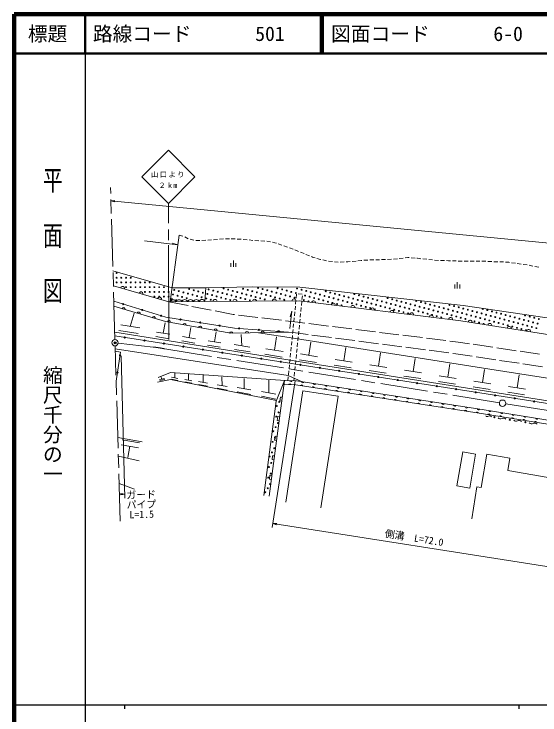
# Model space of a CAD drawing. Units: millimetres, scale not verified. Extents: x 40000 to 680000, y 20000 to 380000.
# Drawn here: x 40000 to 173336, y 202409 to 380000 of the extents above; entities that cross this region are included whole.
import ezdxf
from ezdxf.enums import TextEntityAlignment as Align

# ---------------------------------------------------------------- set-up
doc = ezdxf.new("R2010")
doc.units = ezdxf.units.MM
doc.header["$LTSCALE"] = 1000
doc.header["$PDMODE"] = 32
doc.header["$PDSIZE"] = 500
doc.linetypes.add('CHAIN', pattern=[18.5, 12, -1.5, 3.5, -1.5])
for name, color, linetype, lineweight in [('M-BGD', 7, 'Continuous', 13), ('M-BMK', 2, 'CHAIN', 13), ('M-BMK-SRVR', 3, 'Continuous', 13), ('M-STR-HTXT', 7, 'Continuous', 13), ('M-STR-STRC', 7, 'Continuous', 13), ('M-TTL', 2, 'Continuous', 140), ('M-TTL-BAND', 7, 'Continuous', 25), ('M-TTL-LINE', 7, 'Continuous', 50)]:
    doc.layers.add(name, color=color, linetype=linetype, lineweight=lineweight)
doc.layers.add('M-OTRS', color=6, linetype='Continuous')
doc.layers.add('M-TTL-TXT', color=7, linetype='Continuous')
doc.styles.add('@ＭＳ ゴシック', font='')
doc.styles.add('ＭＳ ゴシック', font='')
doc.styles.get('@ＭＳ ゴシック').set_extended_font_data('@MS Gothic')
doc.styles.get('ＭＳ ゴシック').set_extended_font_data('MS Gothic')

# ---------------------------------------------------------------- blocks, each defined once
blk = doc.blocks.new('荒地')
at = {"color": 7, "linetype": 'Continuous', "lineweight": 13}
for p, q in [((-1, 0.25), (-1, -1.25)), ((0, -1.25), (0, 1.25)), ((1, 0.25), (1, -1.25))]:
    blk.add_line(p, q, dxfattribs=at)

msp = doc.modelspace()

# ---------------------------------------------------------------- linework, layer by layer
at = {"layer": 'M-BGD'}
for p, q in [((79616, 307092), (81845, 323949)), ((81845, 323949), (82822, 323733)), ((83272, 323521), (84130, 323070)), ((73073, 322531), (81530, 321562)), ((81530, 321562), (80068, 321981)), ((84130, 323070), (84160, 323063)), ((84644, 322937), (85612, 322686)), ((86107, 322638), (87107, 322612)), ((87606, 322623), (88605, 322673)), ((89104, 322698), (90103, 322748)), ((90602, 322778), (91597, 322874)), ((92095, 322922), (93090, 323018)), ((93588, 323065), (93639, 323070)), ((93639, 323070), (94588, 323050)), ((95088, 323039), (96087, 323017)), ((96587, 322998), (97584, 322929)), ((98083, 322894), (99081, 322824)), ((99578, 322773), (100570, 322646)), ((101066, 322585), (102065, 322537)), ((102564, 322512), (103563, 322464)), ((104061, 322423), (105045, 322249)), ((105538, 322161), (106090, 322063)), ((106090, 322063), (106504, 321916)), ((106975, 321748), (107917, 321412)), ((108388, 321245), (109330, 320909)), ((109801, 320741), (110743, 320406)), ((111211, 320232), (112139, 319858)), ((112602, 319670), (113530, 319296)), ((113993, 319109), (114921, 318735)), ((115384, 318548), (115660, 318437)), ((115660, 318437), (116331, 318227)), ((116808, 318077), (117655, 317812)), ((134684, 317842), (135683, 317892)), ((136182, 317917), (137181, 317967)), ((137677, 318024), (138669, 318155)), ((139164, 318221), (139877, 318316)), ((139877, 318316), (140157, 318292)), ((140655, 318250), (141652, 318167)), ((142150, 318125), (142274, 318114)), ((142274, 318114), (143144, 318017)), ((143641, 317961), (144635, 317850)), ((117655, 317812), (117765, 317788)), ((118253, 317680), (119229, 317464)), ((119717, 317356), (119750, 317349)), ((119750, 317349), (120713, 317268)), ((121211, 317226), (122147, 317147)), ((122147, 317147), (122208, 317149)), ((122708, 317165), (123707, 317197)), ((124207, 317213), (124666, 317228)), ((124666, 317228), (125204, 317280)), ((125702, 317328), (126697, 317425)), ((127195, 317473), (127990, 317550)), ((127990, 317550), (128191, 317565)), ((128689, 317601), (129662, 317671)), ((129662, 317671), (129687, 317672)), ((130187, 317685), (131186, 317711)), ((131686, 317725), (131939, 317731)), ((131939, 317731), (132686, 317761)), ((133185, 317781), (134184, 317820)), ((145132, 317798), (146128, 317706)), ((146626, 317661), (147622, 317570)), ((148121, 317545), (149120, 317527)), ((149620, 317519), (150111, 317510)), ((150111, 317510), (150620, 317489)), ((151119, 317469), (152119, 317429)), ((152618, 317409), (153618, 317409)), ((154118, 317409), (154967, 317409)), ((154967, 317409), (155118, 317409)), ((155618, 317409), (156618, 317409)), ((157118, 317409), (157264, 317409)), ((157264, 317409), (158118, 317393)), ((158618, 317384), (159460, 317369)), ((159460, 317369), (159618, 317360)), ((160117, 317331), (161115, 317274)), ((161615, 317254), (162615, 317241)), ((163115, 317234), (163466, 317230)), ((163466, 317230), (164113, 317186)), ((164612, 317152), (165453, 317095)), ((165453, 317095), (165608, 317073)), ((166103, 317000), (167093, 316856)), ((167587, 316779), (168575, 316626)), ((169070, 316557), (170061, 316424)), ((170557, 316357), (170625, 316348)), ((170625, 316348), (171536, 316156)), ((65082, 314948), (80079, 310588)), ((172025, 316053), (173004, 315847)), ((65192, 311167), (79207, 307092)), ((88604, 310637), (100440, 310859)), ((100440, 310859), (112463, 310763)), ((80079, 310588), (88604, 310637)), ((88409, 307186), (88604, 310637)), ((112052, 309079), (113051, 309044)), ((112463, 310763), (153853, 306146)), ((88409, 307186), (112261, 307311)), ((111382, 306516), (111483, 307511)), ((111533, 308009), (111633, 309004)), ((112261, 307311), (153297, 302286)), ((113104, 308636), (113003, 307641)), ((65307, 307212), (78507, 303190)), ((65344, 305943), (78366, 302089)), ((79207, 307092), (79616, 307092)), ((79207, 307092), (84113, 306129)), ((79616, 307092), (88409, 307186)), ((85094, 305937), (90001, 304974)), ((111232, 305024), (111332, 306019)), ((112803, 305651), (112702, 304656)), ((112953, 307144), (112853, 306149)), ((153853, 306146), (219736, 296498)), ((69463, 300862), (70499, 304232)), ((90982, 304782), (95536, 303888)), ((95536, 303888), (95893, 303845)), ((96886, 303726), (101850, 303128)), ((109926, 300333), (110424, 304753)), ((110424, 304753), (110007, 303290)), ((111081, 303531), (111181, 304526)), ((112652, 304159), (112551, 303164)), ((78366, 302089), (94952, 299117)), ((78507, 303190), (95917, 300450)), ((102842, 303008), (107807, 302410)), ((108799, 302291), (111908, 301916)), ((110930, 302039), (111031, 303034)), ((111908, 301916), (113763, 301687)), ((112501, 302666), (112401, 301672)), ((153297, 302286), (219077, 291913)), ((71883, 300463), (67042, 301261)), ((77849, 299137), (78290, 301796)), ((84399, 298022), (84829, 300615)), ((95917, 300450), (109573, 299424)), ((110780, 300547), (110880, 301542)), ((112351, 301174), (112250, 300179)), ((114755, 301564), (119717, 300950)), ((120710, 300827), (125672, 300213)), ((65535, 299392), (109984, 292265)), ((65563, 298433), (109874, 291574)), ((71439, 299018), (66598, 299816)), ((79541, 298857), (76157, 299418)), ((90857, 296922), (91276, 299450)), ((94952, 299117), (109573, 299424)), ((97783, 295948), (97546, 298800)), ((102014, 299266), (110885, 297843)), ((109573, 299424), (111353, 299210)), ((110478, 297562), (110579, 298557)), ((110629, 299054), (110729, 300049)), ((111353, 299210), (114534, 298797)), ((112200, 299682), (112100, 298687)), ((115525, 298668), (120484, 298024)), ((126664, 300090), (131627, 299476)), ((132619, 299354), (137581, 298740)), ((138574, 298617), (143536, 298003)), ((79354, 297729), (75970, 298290)), ((85867, 296648), (82566, 297196)), ((86049, 297748), (82749, 298296)), ((92466, 296655), (89248, 297189)), ((106022, 294844), (106582, 298176)), ((110328, 296069), (110428, 297064)), ((110885, 297843), (112965, 297504)), ((111899, 296697), (111798, 295702)), ((112049, 298189), (111949, 297194)), ((112965, 297504), (160662, 290022)), ((114756, 293528), (115283, 296900)), ((121475, 297895), (126434, 297251)), ((127425, 297122), (132384, 296478)), ((144528, 297880), (149490, 297266)), ((150483, 297143), (152607, 296880)), ((152607, 296880), (155436, 296461)), ((65657, 295180), (109524, 288390)), ((92288, 295582), (89070, 296116)), ((99755, 295635), (95811, 296261)), ((99856, 294413), (95912, 295038)), ((108211, 294477), (103832, 295211)), ((110177, 294577), (110278, 295572)), ((111748, 295204), (111648, 294209)), ((123572, 292147), (124098, 295513)), ((133375, 296349), (138334, 295705)), ((139325, 295576), (144284, 294932)), ((145275, 294803), (150234, 294159)), ((156425, 296314), (161371, 295580)), ((162360, 295433), (167306, 294700)), ((65674, 294598), (67009, 294349)), ((67009, 294349), (65895, 287018)), ((107971, 293049), (103592, 293783)), ((110027, 293084), (110127, 294079)), ((111597, 293712), (111497, 292717)), ((116922, 293189), (112590, 293866)), ((132379, 290768), (132904, 294127)), ((151225, 294031), (151965, 293935)), ((151965, 293935), (156172, 293301)), ((157161, 293152), (162105, 292407)), ((168295, 294553), (173241, 293819)), ((109874, 291574), (111963, 291234)), ((109876, 291592), (109976, 292587)), ((109984, 292265), (112073, 291925)), ((111447, 292220), (111346, 291225)), ((112073, 291925), (159790, 284439)), ((116697, 291745), (112364, 292422)), ((125734, 291809), (121410, 292485)), ((141176, 289390), (141700, 292743)), ((149965, 288013), (150488, 291360)), ((163094, 292258), (168038, 291513)), ((169027, 291365), (173971, 290620)), ((109575, 288607), (109675, 289602)), ((109725, 290100), (109826, 291095)), ((111296, 290727), (111196, 289732)), ((111963, 291234), (159682, 283748)), ((125509, 290368), (121184, 291043)), ((134312, 288992), (129995, 289666)), ((134537, 290430), (130220, 291105)), ((143330, 289053), (139022, 289727)), ((158745, 286638), (159267, 289979)), ((160662, 290022), (184541, 286304)), ((76529, 287881), (79633, 289213)), ((77500, 287517), (77205, 288125)), ((79633, 289213), (108699, 287138)), ((81561, 287678), (79933, 288008)), ((80747, 287843), (80767, 289044)), ((84209, 287251), (84229, 288730)), ((87933, 286684), (87933, 288485)), ((92745, 285841), (92721, 288086)), ((109424, 287115), (109524, 288110)), ((109524, 288390), (113085, 286811)), ((110995, 287742), (110927, 287066)), ((111146, 289235), (111045, 288240)), ((143106, 287617), (138798, 288290)), ((152115, 287677), (147815, 288349)), ((167516, 285265), (168037, 288599)), ((76366, 286750), (79661, 287367)), ((78144, 287638), (76855, 287396)), ((78271, 287377), (76981, 287135)), ((79661, 287367), (106544, 282091)), ((81536, 287158), (79908, 287488)), ((85077, 286480), (83326, 286832)), ((85085, 287075), (83334, 287427)), ((89069, 286461), (86797, 286908)), ((89069, 285689), (86797, 286136)), ((94008, 285599), (91482, 286083)), ((98320, 285071), (98382, 287681)), ((104570, 284026), (104613, 287241)), ((108575, 287147), (104695, 257837)), ((108575, 287147), (106468, 281902)), ((111479, 286047), (108442, 286146)), ((108699, 287138), (111572, 287045)), ((159006, 278703), (111479, 286047)), ((111572, 287045), (159162, 279691)), ((151891, 286244), (147591, 286916)), ((160891, 286303), (156599, 286974)), ((94018, 284742), (91491, 285226)), ((100001, 283629), (96584, 284274)), ((100028, 284748), (96611, 285393)), ((106389, 283658), (102751, 284395)), ((108894, 256343), (113250, 284533)), ((113250, 284533), (122145, 283159)), ((160667, 284872), (156375, 285543)), ((159790, 284439), (183659, 280724)), ((169435, 283502), (165151, 284171)), ((169658, 284930), (165374, 285600)), ((106372, 282420), (102734, 283158)), ((107517, 282967), (107386, 281976)), ((108013, 282902), (107517, 282967)), ((122145, 283159), (117773, 254864)), ((159682, 283748), (183550, 280032)), ((106468, 281902), (103307, 258021)), ((107386, 281976), (107882, 281910)), ((159162, 279691), (182884, 275885)), ((106861, 278010), (106730, 277019)), ((107357, 277945), (106861, 278010)), ((182632, 274913), (159006, 278703)), ((106730, 277019), (107226, 276953)), ((66313, 272668), (72499, 271609)), ((67400, 272086), (71792, 271328)), ((106205, 273054), (106074, 272062)), ((106074, 272062), (106570, 271997)), ((106701, 272988), (106205, 273054)), ((67170, 270868), (71562, 270111)), ((69366, 270489), (68827, 267648)), ((152259, 260443), (153748, 269047)), ((153748, 269047), (157011, 268483)), ((157011, 268483), (155522, 259879)), ((159898, 268466), (158419, 260051)), ((165711, 267460), (159898, 268466)), ((66449, 267990), (71722, 266797)), ((105549, 268097), (105418, 267105)), ((105418, 267105), (105913, 267040)), ((106045, 268031), (105549, 268097)), ((165180, 264388), (165711, 267460)), ((104893, 263140), (104762, 262149)), ((105389, 263074), (104893, 263140)), ((177384, 262276), (165180, 264388)), ((104762, 262149), (105257, 262083)), ((66652, 261017), (70549, 259601)), ((155522, 259879), (152259, 260443)), ((157288, 260189), (156082, 252076)), ((158419, 260051), (157288, 260189))]:
    msp.add_line(p, q, dxfattribs=at)
for centre in [(66000, 314401), (66000, 313200), (67200, 313200), (68400, 313201), (69601, 313201), (66001, 312001), (67201, 312001), (68400, 312000), (68400, 310801), (69600, 312000), (69601, 310800), (70800, 312001), (70801, 310801), (72000, 312000), (72001, 310801), (73200, 310800), (73201, 312000), (74400, 310800), (74401, 312001), (75600, 310801), (76800, 310800), (78001, 310800), (73200, 309601), (74401, 309601), (75601, 309601), (76800, 309600), (78000, 309601), (79200, 309600), (80297, 308945), (80608, 310104), (81767, 309794), (82926, 309483), (84085, 309173), (84396, 310332), (85555, 310021), (86714, 309710), (87873, 309400), (89032, 309089), (89343, 310248), (90502, 309938), (91661, 309627), (92820, 309317), (93131, 310476), (93979, 309006), (94290, 310165), (95449, 309855), (96608, 309544), (97767, 309233), (98078, 310393), (98926, 308923), (99237, 310082), (100396, 309771), (101555, 309461), (101866, 310620), (102714, 309150), (103025, 310309), (104184, 309999), (105343, 309688), (106502, 309378), (106813, 310537), (107661, 309067), (107972, 310226), (109131, 309916), (110290, 309605), (111449, 309294), (111760, 310454), (112919, 310143), (114078, 309832), (115237, 309522), (116396, 309211), (117555, 308901), (119025, 309749), (120184, 309439), (121343, 309128), (126290, 309045), (75600, 308401), (76801, 308400), (78000, 308401), (79201, 308401), (79987, 307786), (81146, 307475), (81456, 308635), (82616, 308324), (83775, 308013), (85244, 308862), (86403, 308551), (87563, 308241), (88722, 307930), (89881, 307620), (90191, 308779), (91350, 308468), (92510, 308158), (93669, 307847), (94828, 307536), (95138, 308696), (96298, 308385), (97457, 308074), (98616, 307764), (99775, 307453), (100085, 308612), (101245, 308302), (102404, 307991), (103563, 307681), (103873, 308840), (105032, 308529), (106192, 308219), (107351, 307908), (108510, 307597), (108820, 308756), (109979, 308446), (111139, 308135), (113457, 307514), (113767, 308673), (114616, 307204), (114927, 308363), (116086, 308052), (117245, 307741), (118404, 307431), (118714, 308590), (119563, 307120), (119874, 308279), (121033, 307969), (122192, 307658), (122502, 308817), (123351, 307348), (123661, 308507), (124821, 308196), (125980, 307886), (127139, 307575), (127449, 308734), (128298, 307264), (128608, 308424), (129768, 308113), (130927, 307802), (132086, 307492), (133245, 307181), (134715, 308030), (135874, 307719), (137033, 307409), (141980, 307325), (120722, 306810), (121881, 306499), (123040, 306189), (124510, 307037), (125669, 306727), (126828, 306416), (127987, 306105), (129146, 305795), (129457, 306954), (130306, 305484), (130616, 306643), (131775, 306333), (132934, 306022), (134093, 305712), (134404, 306871), (135253, 305401), (135563, 306560), (136722, 306249), (137881, 305939), (138192, 307098), (139040, 305628), (139351, 306787), (140510, 306477), (141669, 306166), (142828, 305856), (143139, 307015), (143988, 305545), (144298, 306704), (145457, 306394), (146616, 306083), (147775, 305772), (148935, 305462), (150404, 306310), (151563, 306000), (152722, 305689), (153882, 305379), (131465, 305174), (136412, 305090), (137571, 304780), (138730, 304469), (139889, 304159), (140200, 305318), (141359, 305007), (142518, 304697), (143677, 304386), (144836, 304075), (145147, 305235), (145995, 303765), (146306, 304924), (147465, 304613), (148624, 304303), (149783, 303992), (150094, 305151), (150942, 303682), (151253, 304841), (152412, 304530), (153571, 304220), (154730, 303909), (155041, 305068), (155889, 303598), (156200, 304757), (157359, 304447), (158518, 304136), (158829, 305295), (159677, 303826), (159988, 304985), (161147, 304674), (162306, 304364), (163465, 304053), (164624, 303743), (169571, 303659), (147154, 303454), (148313, 303144), (152101, 303371), (153260, 303060), (154419, 302750), (156738, 302129), (157048, 303288), (157897, 301818), (158207, 302977), (159367, 302667), (160526, 302356), (160836, 303515), (161685, 302045), (161995, 303205), (163154, 302894), (164314, 302583), (165473, 302273), (165783, 303432), (166632, 301962), (166942, 303121), (168101, 302811), (169261, 302500), (170420, 302190), (170730, 303349), (171579, 301879), (171889, 303038), (173048, 302728), (159056, 301508), (162844, 301735), (164003, 301424), (165162, 301114), (166321, 300803), (167480, 300493), (167791, 301652), (168639, 300182), (168950, 301341), (170109, 301031), (171268, 300720), (172427, 300409), (172738, 301568), (169799, 299871), (106631, 280690), (107231, 281730), (107071, 279051), (106471, 278012), (106310, 275334), (106910, 276373), (105710, 274294), (105549, 271616), (106149, 272655), (105988, 269977), (105388, 268937), (104788, 267898), (104627, 265220), (105227, 266259), (105067, 263580), (104467, 262541), (104306, 259863), (104906, 260902), (103706, 258824)]:
    msp.add_circle(centre, 120, dxfattribs=at)
for centre, radius, start, end in [((67531, 310501), 487, 342.21999, 165.35324), ((72203, 309142), 487, 342.21999, 165.35324), ((76875, 307784), 487, 342.21999, 165.35324), ((80352, 306813), 787, 21.99496, 159.22852), ((81818, 306829), 787, 21.99496, 159.22852), ((83283, 306844), 787, 21.99496, 159.22852), ((84748, 306860), 787, 21.99496, 159.22852), ((86214, 306876), 787, 21.99496, 159.22852), ((87679, 306891), 787, 21.99496, 159.22852), ((90990, 307200), 500, 0.30145, 180.30145), ((95990, 307226), 500, 0.30145, 180.30145), ((100990, 307252), 500, 0.30145, 180.30145), ((105990, 307278), 500, 0.30145, 180.30145), ((110990, 307305), 500, 0.30145, 180.30145), ((115962, 306858), 500, 353.01806, 173.01806), ((67767, 305226), 400, 343.51266, 163.51266), ((67705, 306481), 150, 0, 180), ((67705, 306481), 150, 180, 0), ((120925, 306250), 500, 353.01806, 173.01806), ((125888, 305643), 500, 353.01806, 173.01806), ((130851, 305035), 500, 353.01806, 173.01806), ((71603, 304090), 400, 343.51266, 163.51266), ((72500, 305020), 150, 0, 180), ((72500, 305020), 150, 180, 0), ((77296, 303559), 150, 0, 180), ((135814, 304427), 500, 353.01806, 173.01806), ((140777, 303819), 500, 353.01806, 173.01806), ((145740, 303212), 500, 353.01806, 173.01806), ((75439, 302955), 400, 343.51266, 163.51266), ((77296, 303559), 150, 180, 0), ((79298, 301922), 400, 349.84221, 169.84221), ((82208, 302607), 150, 0, 180), ((82208, 302607), 150, 180, 0), ((87160, 301828), 150, 0, 180), ((150703, 302604), 500, 353.01806, 173.01806), ((155654, 301914), 500, 351.03861, 171.03861), ((83235, 301216), 400, 349.84221, 169.84221), ((87173, 300511), 400, 349.84221, 169.84221), ((87160, 301828), 150, 180, 0), ((91110, 299805), 400, 349.84221, 169.84221), ((92113, 301048), 150, 0, 180), ((92113, 301048), 150, 180, 0), ((97076, 300363), 150, 0, 180), ((97076, 300363), 150, 180, 0), ((102075, 299987), 150, 0, 180), ((160593, 301136), 500, 351.03861, 171.03861), ((165532, 300357), 500, 351.03861, 171.03861), ((95050, 299120), 399, 1.07156, 172.74699), ((99048, 299203), 400, 1.20376, 181.20376), ((102075, 299987), 150, 180, 0), ((103047, 299287), 400, 1.20376, 181.20376), ((107046, 299371), 400, 1.20376, 181.20376), ((107074, 299612), 150, 0, 180), ((107074, 299612), 150, 180, 0), ((170471, 299578), 500, 351.03861, 171.03861), ((68116, 298037), 150, 0, 180), ((68116, 298037), 150, 180, 0), ((73058, 297273), 150, 0, 180), ((73058, 297273), 150, 180, 0), ((77999, 296508), 150, 0, 180), ((77999, 296508), 150, 180, 0), ((82940, 295743), 150, 0, 180), ((82940, 295743), 150, 180, 0), ((87881, 294978), 150, 0, 180), ((87881, 294978), 150, 180, 0), ((66883, 293523), 150, 0, 180), ((66883, 293523), 150, 180, 0), ((92822, 294213), 150, 0, 180), ((92822, 294213), 150, 180, 0), ((97763, 293449), 150, 0, 180), ((97763, 293449), 150, 180, 0), ((102705, 292684), 150, 0, 180), ((102705, 292684), 150, 180, 0), ((107646, 291919), 150, 0, 180), ((107646, 291919), 150, 180, 0), ((112584, 291137), 150, 0, 180), ((112584, 291137), 150, 180, 0), ((117524, 290362), 150, 0, 180), ((117524, 290362), 150, 180, 0), ((122463, 289587), 150, 0, 180), ((122463, 289587), 150, 180, 0), ((66224, 289186), 150, 0, 180), ((66224, 289186), 150, 180, 0), ((127403, 288812), 150, 0, 180), ((127403, 288812), 150, 180, 0), ((132342, 288037), 150, 0, 180), ((132342, 288037), 150, 180, 0), ((109966, 285971), 325, 20.7479, 155.50817), ((110230, 287214), 325, 200.7479, 335.50817), ((112933, 285696), 325, 13.83604, 148.59631), ((113225, 286916), 325, 193.83604, 328.59631), ((116190, 286458), 325, 193.83604, 328.59631), ((137282, 287262), 150, 0, 180), ((137282, 287262), 150, 180, 0), ((142222, 286487), 150, 0, 180), ((142222, 286487), 150, 180, 0), ((115897, 285238), 325, 13.83604, 148.59631), ((118862, 284780), 325, 13.83604, 148.59631), ((119154, 285999), 325, 193.83604, 328.59631), ((121827, 284322), 325, 13.83604, 148.59631), ((122119, 285541), 325, 193.83604, 328.59631), ((124792, 283863), 325, 13.83604, 148.59631), ((125084, 285083), 325, 193.83604, 328.59631), ((128049, 284625), 325, 193.83604, 328.59631), ((147161, 285712), 150, 0, 180), ((147161, 285712), 150, 180, 0), ((152101, 284937), 150, 0, 180), ((152101, 284937), 150, 180, 0), ((157040, 284162), 150, 0, 180), ((157040, 284162), 150, 180, 0), ((127757, 283405), 325, 13.83604, 148.59631), ((130722, 282947), 325, 13.83604, 148.59631), ((131014, 284167), 325, 193.83604, 328.59631), ((133686, 282489), 325, 13.83604, 148.59631), ((133978, 283709), 325, 193.83604, 328.59631), ((136943, 283251), 325, 193.83604, 328.59631), ((139908, 282793), 325, 193.83604, 328.59631), ((161980, 283390), 150, 0, 180), ((161980, 283390), 150, 180, 0), ((166921, 282621), 150, 0, 180), ((166921, 282621), 150, 180, 0), ((136651, 282031), 325, 13.83604, 148.59631), ((139616, 281573), 325, 13.83604, 148.59631), ((142581, 281115), 325, 13.83604, 148.59631), ((142873, 282334), 325, 193.83604, 328.59631), ((145546, 280657), 325, 13.83604, 148.59631), ((145838, 281876), 325, 193.83604, 328.59631), ((148803, 281418), 325, 193.83604, 328.59631), ((151767, 280960), 325, 193.83604, 328.59631), ((171861, 281852), 150, 0, 180), ((171861, 281852), 150, 180, 0), ((148510, 280199), 325, 13.83604, 148.59631), ((151475, 279740), 325, 13.83604, 148.59631), ((154440, 279282), 325, 13.83604, 148.59631), ((154732, 280502), 325, 193.83604, 328.59631), ((157405, 278824), 325, 13.83604, 148.59631), ((157697, 280044), 325, 193.83604, 328.59631), ((160661, 279577), 325, 193.50556, 328.26583), ((163623, 279102), 325, 193.50556, 328.26583), ((159996, 278530), 536, 216.95246, 304.81892), ((160368, 278358), 325, 13.50556, 148.26583), ((160609, 277650), 536, 36.95246, 124.81892), ((161771, 277854), 150, 0, 180), ((161771, 277854), 150, 180, 0), ((163334, 278372), 908, 227.4872, 294.28418), ((163330, 277883), 325, 13.50556, 148.26583), ((164082, 276716), 908, 47.4872, 114.28418), ((165683, 277227), 150, 0, 180), ((165683, 277227), 150, 180, 0), ((166292, 277408), 325, 13.50556, 148.26583), ((166585, 278627), 325, 193.50556, 328.26583), ((167284, 277738), 908, 227.4872, 294.28418), ((169254, 276933), 325, 13.50556, 148.26583), ((169548, 278151), 325, 193.50556, 328.26583), ((172510, 277676), 325, 193.50556, 328.26583), ((168031, 276082), 908, 47.4872, 114.28418), ((169632, 276593), 150, 0, 180), ((169632, 276593), 150, 180, 0), ((171233, 277105), 908, 227.4872, 294.28418), ((171981, 275449), 908, 47.4872, 114.28418), ((172216, 276457), 325, 13.50556, 148.26583)]:
    msp.add_arc(centre, radius, start, end, dxfattribs=at)
at = {"layer": 'M-BMK'}
for p, q in [((65589, 297511), (64468, 336011)), ((66408, 296622), (75261, 295630)), ((66928, 251534), (65636, 295912)), ((78195, 295162), (163056, 281519)), ((164636, 281265), (200507, 275485))]:
    msp.add_line(p, q, dxfattribs=at)
msp.add_arc((73148, 272941), 22787, 77.20418, 84.68004, dxfattribs=at)
at = {"layer": 'M-BMK-SRVR'}
for centre in [(65613, 296711), (163846, 281392)]:
    msp.add_circle(centre, 800, dxfattribs=at)
at = {"layer": 'M-OTRS'}
msp.add_point((65613, 296711), dxfattribs=at)
at = {"layer": 'M-STR-HTXT'}
for p, q in [((64566, 332655), (65577, 332725)), ((64566, 332655), (209675, 318649)), ((64566, 332655), (65545, 332393)), ((67151, 293421), (68106, 257370)), ((111237, 287056), (105415, 249911)), ((66730, 258333), (68079, 258369)), ((68079, 258369), (67075, 258509)), ((68079, 258369), (67084, 258176)), ((105570, 250899), (106584, 250908)), ((105570, 250899), (176702, 239751)), ((105570, 250899), (106532, 250579))]:
    msp.add_line(p, q, dxfattribs=at)
at = {"layer": 'M-STR-STRC'}
for p, q in [((72378, 338734), (79128, 345484)), ((85878, 338733), (79128, 345484)), ((72378, 338734), (79128, 331983)), ((79128, 331983), (85878, 338733)), ((79128, 331983), (79128, 327051)), ((79151, 322732), (79136, 325446)), ((79287, 297572), (79158, 321447))]:
    msp.add_line(p, q, dxfattribs=at)
at = {"layer": 'M-TTL'}
for p, q in [((40000, 380000), (40000, 20000)), ((680000, 380000), (40000, 380000))]:
    msp.add_line(p, q, dxfattribs=at)
at = {"layer": 'M-TTL-BAND'}
for p, q in [((58000, 370000), (58000, 20000)), ((40000, 205000), (579000, 205000)), ((68000, 205000), (68000, 204000)), ((168000, 205000), (168000, 204000))]:
    msp.add_line(p, q, dxfattribs=at)
at = {"layer": 'M-TTL-LINE'}
for p, q in [((58000, 380000), (58000, 370000)), ((117750, 380000), (117750, 370000)), ((118250, 380000), (118250, 370000)), ((40000, 370000), (680000, 370000))]:
    msp.add_line(p, q, dxfattribs=at)

# ---------------------------------------------------------------- block references
at = {"layer": 'M-BGD', "xscale": 640, "yscale": 640}
for p in [(95622, 316743), (152373, 311282)]:
    msp.add_blockref('荒地', p, dxfattribs=at)

# ---------------------------------------------------------------- texts
at = {"layer": 'M-STR-HTXT', "style": 'ＭＳ ゴシック'}
for s, rotation, p in [('ガード', 1.517, (72269, 256759)), ('パイプ', 1.517, (72335, 254259)), ('L=1.5', 1.517, (72401, 251760)), ('側溝\u3000L=72.0', 351.093, (141213, 245819))]:
    msp.add_text(s, height=1833, rotation=rotation, dxfattribs=at).set_placement(p, align=Align.BOTTOM_CENTER)
at = {"layer": 'M-STR-STRC', "char_height": 1320, "attachment_point": 8, "style": 'ＭＳ ゴシック'}
for s, insert in [('\\T1.2;山口より', (79159, 338543)), ('\\T1.3;２km', (79159, 335942))]:
    msp.add_mtext(s, dxfattribs=dict(at, insert=insert))
at = {"layer": 'M-TTL-BAND', "style": '@ＭＳ ゴシック', "width": 1.4}
msp.add_text('平  面  図', height=3666, rotation=270, dxfattribs=at).set_placement((49777, 306475), align=Align.MIDDLE_RIGHT)
at = {"layer": 'M-TTL-BAND', "style": '@ＭＳ ゴシック'}
msp.add_text('縮尺千分の一', height=3666, rotation=270, dxfattribs=at).set_placement((49777, 261030), align=Align.MIDDLE_RIGHT)
at = {"layer": 'M-TTL-TXT', "style": 'ＭＳ ゴシック'}
msp.add_text('標題', height=3666, dxfattribs=at).set_placement((48500, 375000), align=Align.MIDDLE_CENTER)
for s, p in [('路線コード', (60000, 375000)), ('501', (101142, 375000)), ('図面コード', (120380, 375000)), ('6-0', (161521, 375000))]:
    msp.add_text(s, height=3666, dxfattribs=at).set_placement(p, align=Align.MIDDLE_LEFT)

doc.saveas('drawing.dxf')
